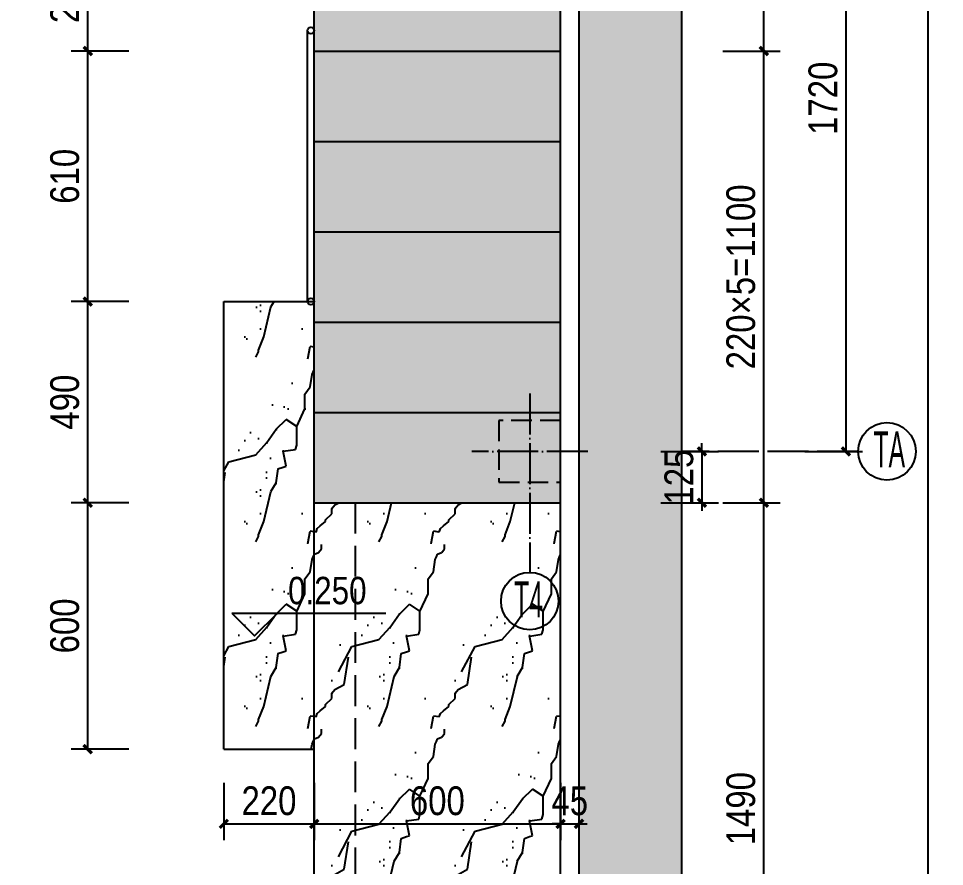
# Model space of a CAD drawing. Extents: x 9928 to 93764, y -101273 to -34887.
# Drawn here: x 17823 to 20078, y -85388 to -83323 of the extents above; entities that cross this region are included whole.
import ezdxf

# ---------------------------------------------------------------- set-up
doc = ezdxf.new("R2010")
doc.units = 0
doc.header["$LTSCALE"] = 1000
doc.header["$MEASUREMENT"] = 0
for name, pattern in [('CENTER', [2, 1.25, -0.25, 0.25, -0.25]), ('DASH', [0.35, 0.25, -0.1]), ('DOTE', [2.42, 2, -0.2, 0.02, -0.2])]:
    doc.linetypes.add(name, pattern=pattern)
doc.layers.add('_0', color=7, linetype='Continuous', lineweight=25)
for name, color, linetype in [('A', 163, 'CENTER'), ('A-ANNO-DIMS', 6, 'Continuous'), ('A-ANNO-NOTE', 4, 'Continuous'), ('A-FLOR-HRAL', 42, 'Continuous'), ('A-FLOR-STRS', 54, 'Continuous'), ('A-FURN-PATT-251', 251, 'Continuous'), ('GL', 131, 'Continuous')]:
    doc.layers.add(name, color=color, linetype=linetype)
doc.styles.add('DIM_T3', font='ARIALN.TTF')
doc.styles.add('EN', font='ARIALN.TTF')
doc.dimstyles.new('_TCH_ARCH&&20', dxfattribs={"dimtxt": 70, "dimasz": 20, "dimexe": 40, "dimexo": 40, "dimgap": 20, "dimtad": 1, "dimdec": 0, "dimzin": 0, "dimdsep": 46, "dimtxsty": 'DIM_T3', "dimblk": 'ARCHTICK', "dimcen": 0.09, "dimclrd": 6, "dimclre": 6, "dimclrt": 6, "dimazin": 2, "dimtfac": 1, "dimtdec": 0, "dimtix": 1, "dimtmove": 2, "dimatfit": 3, "dimfxl": 100, "dimfxlon": 1, "dimtolj": 1, "dimtzin": 0, "dimarcsym": 0})
pattern_1 = [(41.98721, (250, 34.286), (599.99999, 450.00001), [9.6097, -2008.4338]), (68.19859, (107.143, 19.286), (300, 900), [34.6189, -2388.7052]), (60.945396, (100, 2.143), (299.99998, 450.000013), [14.708, -3073.9809]), (90, (107.14, 15), (300, -2e-14), [4.2857, -445.7143]), (71.56505, (247.14, 25.71), (6e-07, 450), [9.0351, -939.6482]), (171.469234, (247.143, 25.714), (-300, 3e-06), [14.4455, -3019.1166]), (79.2157, (227.143, -2.143), (300.000001, 1800), [30.5394, -3176.0943]), (62.132996, (1.429, 135), (1199.9999854, 2250.0000088), [70.2946, -14691.5649]), (0, (5.75, 201), (0, 450), [0, -300]), (64.983107, (200, 282.857), (600.0000015, 1349.999999), [47.2941, -4918.5894]), (81.43911, (315.714, 105), (599.999999, 4049.9999745), [67.177, -14040.0018]), (82.874984, (150, 145.714), (299.999982, 2250.0000023), [34.5525, -7221.4794]), (76.75948, (120, 51.429), (300.000003, 1349.999999), [74.8468, -7784.0652]), (0, (73.23, 51.65), (0, 450), [0, -300]), (0, (78.05, 46.83), (0, 450), [0, -300]), (0, (111.8, 70.9), (0, 450), [0, -300]), (0, (102.15, 123.9), (0, 450), [0, -300]), (59.036243, (137.143, 124.286), (299.999976, 450.000013), [24.9898, -5222.8668]), (0, (149.97, 144.9), (0, 450), [0, -300]), (0, (111.8, 128.7), (0, 450), [0, -300]), (0, (126.26, 157.62), (0, 450), [0, -300]), (0, (111.8, 114.27), (0, 450), [0, -300]), (50.19443, (285.714, 83.57), (300, 450), [11.1575, -2331.9174]), (90, (285.7, 70.7), (300, -2e-14), [12.8571, -437.1428]), (43.66778, (270, 55.714), (900.000001, 899.999998), [21.7242, -4540.3476]), (90, (270, 51.43), (300, -2e-14), [4.2857, -445.7143]), (39.80557, (257.143, 40.714), (599.999986, 450.000018), [16.7362, -3497.8761]), (0, (213, 70.9), (0, 450), [0, -300]), (0, (286.37, 84.5), (0, 450), [0, -300]), (0, (286.37, 84.5), (0, 450), [0, -300]), (29.357753, (292.857, 92.143), (899.999998, 450.000003), [26.2251, -2727.4089]), (0, (285.33, 114.27), (0, 450), [0, -300]), (146.30993, (200, 282.857), (-600.000004, 449.999992), [30.9047, -3214.0914]), (8.130102, (167.143, 222.857), (2999.999979, 449.9999973), [30.3046, -6333.6564]), (47.862405, (100, 214.286), (1200.0000005, 1349.9999987), [40.4566, -8455.4247]), (14.620874, (34.286, 197.143), (1799.999995, 450.0000188), [67.9135, -7063.005]), (0, (58.77, 225.06), (0, 450), [0, -300]), (18.43495, (154.286, 180), (1200, 449.999999), [13.5526, -2832.4972]), (16.69924, (167.14, 184.29), (299.99999, 2.5e-05), [7.4574, -1558.5886]), (101.093723, (174.286, 186.429), (-600.0000052, 3149.9999705), [37.1222, -7758.5496]), (0, (135.9, 205.8), (0, 450), [0, -300]), (0, (167, 223.7), (0, 450), [0, -300]), (0, (126.26, 172.08), (0, 450), [0, -300]), (0, (87.7, 268.4), (0, 450), [0, -300]), (0, (73.23, 249.15), (0, 450), [0, -300]), (44.144903, (150, 276.429), (900.0000015, 900), [33.8439, -7073.3706]), (54.582945, (127.143, 244.286), (300.0000008, 449.9999982), [39.4413, -8243.2212]), (0, (150.4, 276.73), (0, 450), [0, -300]), (0, (106.98, 253.97), (0, 450), [0, -300]), (0, (150.4, 276.73), (0, 450), [0, -300]), (0, (127.2, 243.6), (0, 450), [0, -300]), (75.06858, (197.14, 227.14), (300, 1350), [11.0887, -2317.5375]), (90, (200, 237.86), (300, -2e-14), [45, -405]), (50.19443, (252.86, 426.43), (300, 450), [11.1575, -2331.9174]), (0, (169.64, 331.04), (0, 450), [0, -300]), (0, (179.3, 326.22), (0, 450), [0, -300]), (0, (140.7, 335.86), (0, 450), [0, -300]), (0, (188.9, 388.84), (0, 450), [0, -300]), (53.130102, (220, 362.143), (300, 450), [21.4286, -4478.5713]), (90, (220, 325.7), (300, -2e-14), [36.4286, -413.5714]), (0, (220.05, 326.44), (0, 450), [0, -300]), (23.19859, (242.86, 422.14), (900, 450), [10.8797, -2273.8522]), (66.03751, (240, 415.71), (300, 900), [7.0349, -1470.2938]), (66.03751, (237.14, 409.29), (300, 900), [7.0349, -1470.2938]), (81.869898, (232.857, 379.286), (300.0000013, 2250), [30.3046, -6333.6564]), (90, (260, 435), (300, -2e-14), [10.7143, -439.2857]), (0, (227.05, 450), (0, 450), [0, -300])]

# ---------------------------------------------------------------- blocks, each defined once
blk = doc.blocks.new('aslidufhasldifuhaf')
at = {"layer": 'A-FURN-PATT-251'}
h = blk.add_hatch(dxfattribs=at)
h.set_pattern_fill('碎沙', color=256, scale=20)
h.set_pattern_definition([(37.5, (0, 0), (-1.600031, 48.941324), [0, -38.608, 0, -43.18, 0, -41.275]), (7.5, (0, 0), (44.95233, 71.68251), [0, -20.828, 0, -34.798, 0, -13.335]), (327.5, (-31.24, 0), (79.099237, 0.143718), [0, -12.7, 0, -45.72, 0, -59.69]), (317.5, (-31.24, 0), (76.355645, 22.29293), [0, -6.35, 0, -29.972, 0, -34.29])])
h.paths.add_polyline_path([(19187.9, -90621.1), (19437.9, -90621.1), (19437.9, -76798.2), (19187.9, -76798.2)])
h = blk.add_hatch(dxfattribs=at)
h.set_pattern_fill('大理石', color=256, scale=100)
h.set_pattern_definition(pattern_1)
h.paths.add_polyline_path([(18542.9, -84502.1), (19142.9, -84502.1), (19142.9, -80012.1), (18742.9, -80012.1), (18742.9, -77252.1), (18142.9, -77252.1), (18142.9, -78812.1), (17342.9, -78812.1), (17342.9, -80812.6), (18142.9, -80812.6), (18142.9, -81622.1), (18542.9, -81622.1)])
h = blk.add_hatch(dxfattribs=at)
h.set_pattern_fill('大理石', color=256, scale=100)
h.set_pattern_definition(pattern_1)
h.paths.add_polyline_path([(19142.9, -84502.1), (18542.9, -84502.1), (18542.9, -85102.1), (19142.9, -85102.1)])
h.paths.add_polyline_path([(19142.9, -85102.1), (18542.9, -85102.1), (18542.9, -86084.6), (19142.9, -86084.6)])
h.paths.add_polyline_path([(18542.9, -84012.1), (18322.9, -84012.1), (18322.9, -85102.1), (18542.9, -85102.1)])
h.paths.add_polyline_path([(19142.9, -86099.6), (18542.9, -86099.6), (18542.9, -86372.1), (18694.2, -86372.1, -0.935274), (18992.9, -86392.1, -0.935274), (18694.2, -86412.1), (18542.9, -86412.1), (18542.9, -86792.1), (19142.9, -86792.1), (19142.9, -86592.1)])
at = {"layer": 'A-FLOR-HRAL', "color": 1}
for p, q in [((18526.9, -84012.1), (18526.9, -83352.1)), ((18542.9, -84012.1), (18542.9, -83352.1))]:
    blk.add_line(p, q, dxfattribs=at)
for centre in [(18534.9, -83352.1), (18534.9, -84012.1)]:
    blk.add_circle(centre, 8, dxfattribs=at)
at = {"layer": 'A-FLOR-STRS'}
for p, q in [((19187.9, -90621.1), (19187.9, -76798.2)), ((19437.9, -90621.1), (19437.9, -76798.2)), ((19142.9, -86592.1), (19142.9, -80012.1)), ((18542.9, -86792.1), (18542.9, -81622.1)), ((18542.9, -83402.1), (19142.9, -83402.1)), ((18542.9, -83622.1), (19142.9, -83622.1)), ((18542.9, -83842.1), (19142.9, -83842.1)), ((18322.9, -85102.1), (18322.9, -84012.1)), ((18322.9, -84012.1), (18542.9, -84012.1)), ((18542.9, -84062.1), (19142.9, -84062.1)), ((18542.9, -84282.1), (19142.9, -84282.1)), ((18542.9, -84502.1), (19142.9, -84502.1)), ((18322.9, -85102.1), (18542.9, -85102.1))]:
    blk.add_line(p, q, dxfattribs=at)
at = {"layer": 'A-FLOR-STRS', "linetype": 'DASH', "ltscale": 0.3}
blk.add_line((18642.9, -84502.1), (18642.9, -86642.1), dxfattribs=at)
blk = doc.blocks.new('DFGHFGH')
at = {"layer": 'A-ANNO-NOTE'}
blk.add_line((367305.1, -290440.9), (368431.1, -290440.9), dxfattribs=at)
blk.add_lwpolyline([(367305.1, -290440.9), (367471.4, -290607.2), (367637.6, -290440.9)], dxfattribs=at)
at = {"layer": 'A-ANNO-NOTE', "style": 'EN'}
blk.add_attdef('±0.000', (367715.9, -290376.4), '', height=200, dxfattribs=at)
blk = doc.blocks.new('_ArchTick')
at = {"color": 0, "linetype": 'ByBlock', "const_width": 0.4}
blk.add_lwpolyline([(-0.5, -0.5), (0.5, 0.5)], dxfattribs=at)
blk = doc.blocks.new('*D372')
at = {"layer": 'A-ANNO-DIMS', "color": 6, "lineweight": -2, "transparency": 16777216}
for p, q in [((19537.9, -84502.1), (19677.9, -84502.1)), ((19637.9, -85992.1), (19637.9, -84502.1)), ((19537.9, -85992.1), (19677.9, -85992.1))]:
    blk.add_line(p, q, dxfattribs=at)
at = {"layer": 'Defpoints', "color": 0, "transparency": 16777216}
for p in [(18542.9, -84502.1), (19637.9, -84502.1), (18542.9, -85992.1)]:
    blk.add_point(p, dxfattribs=at)
at = {"layer": 'A-ANNO-DIMS', "color": 6, "lineweight": -2, "transparency": 16777216, "xscale": 20, "yscale": 20, "zscale": 20}
for p, rotation in [((19637.9, -84502.1), 90), ((19637.9, -85992.1), 270)]:
    blk.add_blockref('_ArchTick', p, dxfattribs=dict(at, rotation=rotation))
at = {"layer": 'A-ANNO-DIMS', "color": 6, "transparency": 16777216, "insert": (19582.2, -85247.1), "char_height": 70, "attachment_point": 5, "rotation": 90, "style": 'DIM_T3'}
blk.add_mtext('\\A1;1490', dxfattribs=at)
blk = doc.blocks.new('*D373')
at = {"layer": 'A-ANNO-DIMS', "color": 6, "lineweight": -2, "transparency": 16777216}
for p, q in [((19537.9, -83402.1), (19677.9, -83402.1)), ((19637.9, -84502.1), (19637.9, -83402.1)), ((19537.9, -84502.1), (19677.9, -84502.1))]:
    blk.add_line(p, q, dxfattribs=at)
at = {"layer": 'Defpoints', "color": 0, "transparency": 16777216}
for p in [(19142.9, -83402.1), (19637.9, -83402.1), (18542.9, -84502.1)]:
    blk.add_point(p, dxfattribs=at)
at = {"layer": 'A-ANNO-DIMS', "color": 6, "lineweight": -2, "transparency": 16777216, "xscale": 20, "yscale": 20, "zscale": 20}
for p, rotation in [((19637.9, -83402.1), 90), ((19637.9, -84502.1), 270)]:
    blk.add_blockref('_ArchTick', p, dxfattribs=dict(at, rotation=rotation))
at = {"layer": 'A-ANNO-DIMS', "color": 6, "transparency": 16777216, "insert": (19582.2, -83952.1), "char_height": 70, "attachment_point": 5, "rotation": 90, "style": 'DIM_T3'}
blk.add_mtext('\\A1;220×5=1100', dxfattribs=at)
blk = doc.blocks.new('*D374')
at = {"layer": 'A-ANNO-DIMS', "color": 6, "lineweight": -2, "transparency": 16777216}
for p, q in [((19537.9, -81622.1), (19677.9, -81622.1)), ((19637.9, -83402.1), (19637.9, -81622.1)), ((19537.9, -83402.1), (19677.9, -83402.1))]:
    blk.add_line(p, q, dxfattribs=at)
at = {"layer": 'Defpoints', "color": 0, "transparency": 16777216}
for p in [(19142.9, -81622.1), (19637.9, -81622.1), (19142.9, -83402.1)]:
    blk.add_point(p, dxfattribs=at)
at = {"layer": 'A-ANNO-DIMS', "color": 6, "lineweight": -2, "transparency": 16777216, "xscale": 20, "yscale": 20, "zscale": 20}
for p, rotation in [((19637.9, -81622.1), 90), ((19637.9, -83402.1), 270)]:
    blk.add_blockref('_ArchTick', p, dxfattribs=dict(at, rotation=rotation))
at = {"layer": 'A-ANNO-DIMS', "color": 6, "transparency": 16777216, "insert": (19582.2, -82512.1), "char_height": 70, "attachment_point": 5, "rotation": 90, "style": 'DIM_T3'}
blk.add_mtext('\\A1;1780', dxfattribs=at)
blk = doc.blocks.new('*D382')
at = {"layer": 'A-ANNO-DIMS', "color": 6, "lineweight": -2, "transparency": 16777216}
for p, q in [((19937.9, -77792.1), (20077.9, -77792.1)), ((20037.9, -88392.1), (20037.9, -77792.1)), ((19937.9, -88392.1), (20077.9, -88392.1))]:
    blk.add_line(p, q, dxfattribs=at)
at = {"layer": 'Defpoints', "color": 0, "transparency": 16777216}
for p in [(19187.9, -77792.1), (20037.9, -77792.1), (19187.9, -88392.1)]:
    blk.add_point(p, dxfattribs=at)
at = {"layer": 'A-ANNO-DIMS', "color": 6, "lineweight": -2, "transparency": 16777216, "xscale": 20, "yscale": 20, "zscale": 20}
for p, rotation in [((20037.9, -77792.1), 90), ((20037.9, -88392.1), 270)]:
    blk.add_blockref('_ArchTick', p, dxfattribs=dict(at, rotation=rotation))
at = {"layer": 'A-ANNO-DIMS', "color": 6, "transparency": 16777216, "insert": (19982.2, -83092.1), "char_height": 70, "attachment_point": 5, "rotation": 90, "style": 'DIM_T3'}
blk.add_mtext('\\A1;10600', dxfattribs=at)
blk = doc.blocks.new('*D411')
at = {"layer": 'A-ANNO-DIMS', "color": 6, "lineweight": -2, "transparency": 16777216}
for p, q in [((18322.9, -85184.1), (18322.9, -85324.1)), ((18542.9, -85184.1), (18542.9, -85324.1)), ((18322.9, -85284.1), (18542.9, -85284.1))]:
    blk.add_line(p, q, dxfattribs=at)
at = {"layer": 'Defpoints', "color": 0, "transparency": 16777216}
for p in [(18322.9, -85102.1), (18542.9, -85102.1), (18542.9, -85284.1)]:
    blk.add_point(p, dxfattribs=at)
at = {"layer": 'A-ANNO-DIMS', "color": 6, "lineweight": -2, "transparency": 16777216, "xscale": 20, "yscale": 20, "zscale": 20, "rotation": 180}
blk.add_blockref('_ArchTick', (18322.9, -85284.1), dxfattribs=at)
at = {"layer": 'A-ANNO-DIMS', "color": 6, "lineweight": -2, "transparency": 16777216, "xscale": 20, "yscale": 20, "zscale": 20}
blk.add_blockref('_ArchTick', (18542.9, -85284.1), dxfattribs=at)
at = {"layer": 'A-ANNO-DIMS', "color": 6, "transparency": 16777216, "insert": (18432.9, -85228.3), "char_height": 70, "attachment_point": 5, "style": 'DIM_T3'}
blk.add_mtext('\\A1;220', dxfattribs=at)
blk = doc.blocks.new('*D412')
at = {"layer": 'A-ANNO-DIMS', "color": 6, "lineweight": -2, "transparency": 16777216}
for p, q in [((18091.5, -84502.1), (17951.5, -84502.1)), ((17991.5, -85102.1), (17991.5, -84502.1)), ((18091.5, -85102.1), (17951.5, -85102.1))]:
    blk.add_line(p, q, dxfattribs=at)
at = {"layer": 'Defpoints', "color": 0, "transparency": 16777216}
for p in [(17991.5, -84502.1), (18542.9, -84502.1), (18322.9, -85102.1)]:
    blk.add_point(p, dxfattribs=at)
at = {"layer": 'A-ANNO-DIMS', "color": 6, "lineweight": -2, "transparency": 16777216, "xscale": 20, "yscale": 20, "zscale": 20}
for p, rotation in [((17991.5, -84502.1), 90), ((17991.5, -85102.1), 270)]:
    blk.add_blockref('_ArchTick', p, dxfattribs=dict(at, rotation=rotation))
at = {"layer": 'A-ANNO-DIMS', "color": 6, "transparency": 16777216, "insert": (17935.7, -84802.1), "char_height": 70, "attachment_point": 5, "rotation": 90, "style": 'DIM_T3'}
blk.add_mtext('\\A1;600', dxfattribs=at)
blk = doc.blocks.new('*D413')
at = {"layer": 'A-ANNO-DIMS', "color": 6, "lineweight": -2, "transparency": 16777216}
for p, q in [((18091.5, -84012.1), (17951.5, -84012.1)), ((17991.5, -84502.1), (17991.5, -84012.1)), ((18091.5, -84502.1), (17951.5, -84502.1))]:
    blk.add_line(p, q, dxfattribs=at)
at = {"layer": 'Defpoints', "color": 0, "transparency": 16777216}
for p in [(17991.5, -84012.1), (18542.9, -84012.1), (18542.9, -84502.1)]:
    blk.add_point(p, dxfattribs=at)
at = {"layer": 'A-ANNO-DIMS', "color": 6, "lineweight": -2, "transparency": 16777216, "xscale": 20, "yscale": 20, "zscale": 20}
for p, rotation in [((17991.5, -84012.1), 90), ((17991.5, -84502.1), 270)]:
    blk.add_blockref('_ArchTick', p, dxfattribs=dict(at, rotation=rotation))
at = {"layer": 'A-ANNO-DIMS', "color": 6, "transparency": 16777216, "insert": (17935.7, -84257.1), "char_height": 70, "attachment_point": 5, "rotation": 90, "style": 'DIM_T3'}
blk.add_mtext('\\A1;490', dxfattribs=at)
blk = doc.blocks.new('*D414')
at = {"layer": 'A-ANNO-DIMS', "color": 6, "lineweight": -2, "transparency": 16777216}
for p, q in [((18542.9, -85184.1), (18542.9, -85324.1)), ((19142.9, -85184.1), (19142.9, -85324.1)), ((18542.9, -85284.1), (19142.9, -85284.1))]:
    blk.add_line(p, q, dxfattribs=at)
at = {"layer": 'Defpoints', "color": 0, "transparency": 16777216}
for p in [(18542.9, -85102.1), (19142.9, -85102.1), (19142.9, -85284.1)]:
    blk.add_point(p, dxfattribs=at)
at = {"layer": 'A-ANNO-DIMS', "color": 6, "lineweight": -2, "transparency": 16777216, "xscale": 20, "yscale": 20, "zscale": 20, "rotation": 180}
blk.add_blockref('_ArchTick', (18542.9, -85284.1), dxfattribs=at)
at = {"layer": 'A-ANNO-DIMS', "color": 6, "lineweight": -2, "transparency": 16777216, "xscale": 20, "yscale": 20, "zscale": 20}
blk.add_blockref('_ArchTick', (19142.9, -85284.1), dxfattribs=at)
at = {"layer": 'A-ANNO-DIMS', "color": 6, "transparency": 16777216, "insert": (18842.9, -85228.3), "char_height": 70, "attachment_point": 5, "style": 'DIM_T3'}
blk.add_mtext('\\A1;600', dxfattribs=at)
blk = doc.blocks.new('*D415')
at = {"layer": 'A-ANNO-DIMS', "color": 6, "lineweight": -2, "transparency": 16777216}
for p, q in [((19142.9, -85184.1), (19142.9, -85324.1)), ((19187.9, -85284.1), (19187.9, -85244.1)), ((19142.9, -85284.1), (19122.9, -85284.1)), ((19142.9, -85284.1), (19187.9, -85284.1)), ((19187.9, -85284.1), (19207.9, -85284.1))]:
    blk.add_line(p, q, dxfattribs=at)
at = {"layer": 'Defpoints', "color": 0, "transparency": 16777216}
for p in [(19142.9, -85102.1), (19187.9, -85284.1), (19187.9, -85284.1)]:
    blk.add_point(p, dxfattribs=at)
at = {"layer": 'A-ANNO-DIMS', "color": 6, "lineweight": -2, "transparency": 16777216, "xscale": 20, "yscale": 20, "zscale": 20}
blk.add_blockref('_ArchTick', (19142.9, -85284.1), dxfattribs=at)
at = {"layer": 'A-ANNO-DIMS', "color": 6, "lineweight": -2, "transparency": 16777216, "xscale": 20, "yscale": 20, "zscale": 20, "rotation": 180}
blk.add_blockref('_ArchTick', (19187.9, -85284.1), dxfattribs=at)
at = {"layer": 'A-ANNO-DIMS', "color": 6, "transparency": 16777216, "insert": (19165.4, -85228.5), "char_height": 70, "attachment_point": 5, "style": 'DIM_T3'}
blk.add_mtext('\\A1;45', dxfattribs=at)
blk = doc.blocks.new('*D426')
at = {"layer": 'A-ANNO-DIMS', "color": 6, "lineweight": -2, "transparency": 16777216}
for p, q in [((18091.5, -83132.1), (17951.5, -83132.1)), ((17991.5, -83402.1), (17991.5, -83132.1)), ((18091.5, -83402.1), (17951.5, -83402.1))]:
    blk.add_line(p, q, dxfattribs=at)
at = {"layer": 'Defpoints', "color": 0, "transparency": 16777216}
for p in [(17991.5, -83132.1), (18842.9, -83132.1), (18842.9, -83402.1)]:
    blk.add_point(p, dxfattribs=at)
at = {"layer": 'A-ANNO-DIMS', "color": 6, "lineweight": -2, "transparency": 16777216, "xscale": 20, "yscale": 20, "zscale": 20}
for p, rotation in [((17991.5, -83132.1), 90), ((17991.5, -83402.1), 270)]:
    blk.add_blockref('_ArchTick', p, dxfattribs=dict(at, rotation=rotation))
at = {"layer": 'A-ANNO-DIMS', "color": 6, "transparency": 16777216, "insert": (17935.7, -83267.1), "char_height": 70, "attachment_point": 5, "rotation": 90, "style": 'DIM_T3'}
blk.add_mtext('\\A1;270', dxfattribs=at)
blk = doc.blocks.new('*D427')
at = {"layer": 'A-ANNO-DIMS', "color": 6, "lineweight": -2, "transparency": 16777216}
for p, q in [((18091.5, -83402.1), (17951.5, -83402.1)), ((17991.5, -84012.1), (17991.5, -83402.1)), ((18091.5, -84012.1), (17951.5, -84012.1))]:
    blk.add_line(p, q, dxfattribs=at)
at = {"layer": 'Defpoints', "color": 0, "transparency": 16777216}
for p in [(17991.5, -83402.1), (18542.9, -83402.1), (18542.9, -84012.1)]:
    blk.add_point(p, dxfattribs=at)
at = {"layer": 'A-ANNO-DIMS', "color": 6, "lineweight": -2, "transparency": 16777216, "xscale": 20, "yscale": 20, "zscale": 20}
for p, rotation in [((17991.5, -83402.1), 90), ((17991.5, -84012.1), 270)]:
    blk.add_blockref('_ArchTick', p, dxfattribs=dict(at, rotation=rotation))
at = {"layer": 'A-ANNO-DIMS', "color": 6, "transparency": 16777216, "insert": (17935.7, -83707.1), "char_height": 70, "attachment_point": 5, "rotation": 90, "style": 'DIM_T3'}
blk.add_mtext('\\A1;610', dxfattribs=at)
blk = doc.blocks.new('ASLIDUFHASDF')
at = {"layer": 'A', "ltscale": 0.3}
blk.add_line((19187.9, -90751.2), (19187.9, -76645.8), dxfattribs=at)
blk = doc.blocks.new('TZ')
at = {"layer": 'GL', "color": 3, "linetype": 'DOTE', "ltscale": 0.05}
for p, q in [((15341.3, -121070.4), (15341.3, -121506.5)), ((15482.6, -121211.7), (15199.9, -121211.7)), ((16141.3, -121211.7), (15712.3, -121211.7))]:
    blk.add_line(p, q, dxfattribs=at)
at = {"layer": 'GL', "color": 3}
for centre in [(16211.3, -121211.7), (15341.3, -121576.4)]:
    blk.add_circle(centre, 70, dxfattribs=at)
at = {"layer": 'GL', "color": 3, "style": 'DIM_T3', "width": 0.6}
for s, p in [('TA', (16178.5, -121250.6)), ('T4', (15303.2, -121615.9))]:
    blk.add_text(s, height=87.5, dxfattribs=at).set_placement(p)
blk = doc.blocks.new('5gezhuzi')
at = {"layer": 'A-FLOR-STRS', "linetype": 'DASH', "ltscale": 0.2}
blk.add_lwpolyline([(30088.4, -84302.1), (29938.4, -84302.1), (29938.4, -84452.1), (30088.4, -84452.1)], close=True, dxfattribs=at)
blk = doc.blocks.new('*D907')
at = {"layer": 'A-ANNO-DIMS', "color": 6, "lineweight": -2, "transparency": 16777216}
for p, q in [((19487.2, -84377.1), (19487.2, -84357.1)), ((19387.2, -84377.1), (19527.2, -84377.1)), ((19487.2, -84377.1), (19487.2, -84502.1)), ((19387.2, -84502.1), (19527.2, -84502.1)), ((19487.2, -84502.1), (19487.2, -84522.1))]:
    blk.add_line(p, q, dxfattribs=at)
at = {"layer": 'Defpoints', "color": 0, "transparency": 16777216}
for p in [(19142.9, -84377.1), (19142.9, -84502.1), (19487.2, -84502.1)]:
    blk.add_point(p, dxfattribs=at)
at = {"layer": 'A-ANNO-DIMS', "color": 6, "lineweight": -2, "transparency": 16777216, "xscale": 20, "yscale": 20, "zscale": 20}
for p, rotation in [((19487.2, -84377.1), 270), ((19487.2, -84502.1), 90)]:
    blk.add_blockref('_ArchTick', p, dxfattribs=dict(at, rotation=rotation))
at = {"layer": 'A-ANNO-DIMS', "color": 6, "transparency": 16777216, "insert": (19431.4, -84439.6), "char_height": 70, "attachment_point": 5, "rotation": 90, "style": 'DIM_T3'}
blk.add_mtext('\\A1;125', dxfattribs=at)
blk = doc.blocks.new('*D916')
at = {"layer": 'A-ANNO-DIMS', "color": 6, "lineweight": -2, "transparency": 16777216}
for p, q in [((19737.9, -82657.1), (19877.9, -82657.1)), ((19837.9, -82657.1), (19837.9, -84377.1)), ((19737.9, -84377.1), (19877.9, -84377.1))]:
    blk.add_line(p, q, dxfattribs=at)
at = {"layer": 'Defpoints', "color": 0, "transparency": 16777216}
for p in [(19209.3, -82657.1), (19142.9, -84377.1), (19837.9, -84377.1)]:
    blk.add_point(p, dxfattribs=at)
at = {"layer": 'A-ANNO-DIMS', "color": 6, "lineweight": -2, "transparency": 16777216, "xscale": 20, "yscale": 20, "zscale": 20}
for p, rotation in [((19837.9, -82657.1), 90), ((19837.9, -84377.1), 270)]:
    blk.add_blockref('_ArchTick', p, dxfattribs=dict(at, rotation=rotation))
at = {"layer": 'A-ANNO-DIMS', "color": 6, "transparency": 16777216, "insert": (19782.2, -83517.1), "char_height": 70, "attachment_point": 5, "rotation": 90, "style": 'DIM_T3'}
blk.add_mtext('\\A1;1720', dxfattribs=at)

msp = doc.modelspace()

# ---------------------------------------------------------------- block references
msp.add_blockref('aslidufhasldifuhaf', (0, 0))
at = {"layer": '_0', "color": 6}
msp.add_blockref('ASLIDUFHASDF', (0, 0), dxfattribs=at)
at = {"layer": 'A-ANNO-DIMS'}
msp.add_blockref('5gezhuzi', (-10945.5, 0), dxfattribs=at)
at = {"layer": 'A-ANNO-NOTE', "xscale": 0.3333333333333334, "yscale": 0.3333333333333334, "zscale": 0.3333333333333334}
msp.add_blockref('DFGHFGH', (-104092.6, 12042.9), dxfattribs=at).add_auto_attribs({'±0.000': '0.250'})
at = {"layer": 'GL'}
msp.add_blockref('TZ', (3726.6, 36834.7), dxfattribs=at)

# ---------------------------------------------------------------- dimensions: what is measured, and where the dimension line sits
at = {"layer": 'A-ANNO-DIMS'}
for base, p1, p2, picture, middle in [((20037.9, -77792.1), (19187.9, -88392.1), (19187.9, -77792.1), '*D382', (19982.2, -83092.1)), ((19637.9, -81622.1), (19142.9, -83402.1), (19142.9, -81622.1), '*D374', (19582.2, -82512.1)), ((19837.9, -84377.1), (19209.3, -82657.1), (19142.9, -84377.1), '*D916', (19782.2, -83517.1)), ((17991.5, -83132.1), (18842.9, -83402.1), (18842.9, -83132.1), '*D426', (17935.7, -83267.1)), ((17991.5, -83402.1), (18542.9, -84012.1), (18542.9, -83402.1), '*D427', (17935.7, -83707.1)), ((17991.5, -84012.1), (18542.9, -84502.1), (18542.9, -84012.1), '*D413', (17935.7, -84257.1)), ((19487.2, -84502.1), (19142.9, -84377.1), (19142.9, -84502.1), '*D907', (19431.4, -84439.6)), ((17991.5, -84502.1), (18322.9, -85102.1), (18542.9, -84502.1), '*D412', (17935.7, -84802.1)), ((19637.9, -84502.1), (18542.9, -85992.1), (18542.9, -84502.1), '*D372', (19582.2, -85247.1))]:
    dim = msp.add_linear_dim(base=base, p1=p1, p2=p2, angle=90, dimstyle='_TCH_ARCH&&20', dxfattribs=at)
    dim.commit()
    dim.dimension.update_dxf_attribs({"geometry": picture, "text_midpoint": middle})
dim = msp.add_linear_dim(base=(19637.9, -83402.1), p1=(18542.9, -84502.1), p2=(19142.9, -83402.1), angle=90, text='220×5=<>', dimstyle='_TCH_ARCH&&20', dxfattribs=at)
dim.commit()
dim.dimension.update_dxf_attribs({"geometry": '*D373', "text_midpoint": (19582.2, -83952.1)})
for base, p1, p2, picture, middle in [((18542.9, -85284.1), (18322.9, -85102.1), (18542.9, -85102.1), '*D411', (18432.9, -85228.3)), ((19142.9, -85284.1), (18542.9, -85102.1), (19142.9, -85102.1), '*D414', (18842.9, -85228.3)), ((19187.9, -85284.1), (19142.9, -85102.1), (19187.9, -85284.1), '*D415', (19165.4, -85228.5))]:
    dim = msp.add_linear_dim(base=base, p1=p1, p2=p2, dimstyle='_TCH_ARCH&&20', dxfattribs=at)
    dim.commit()
    dim.dimension.update_dxf_attribs({"geometry": picture, "text_midpoint": middle})

doc.saveas('drawing.dxf')
